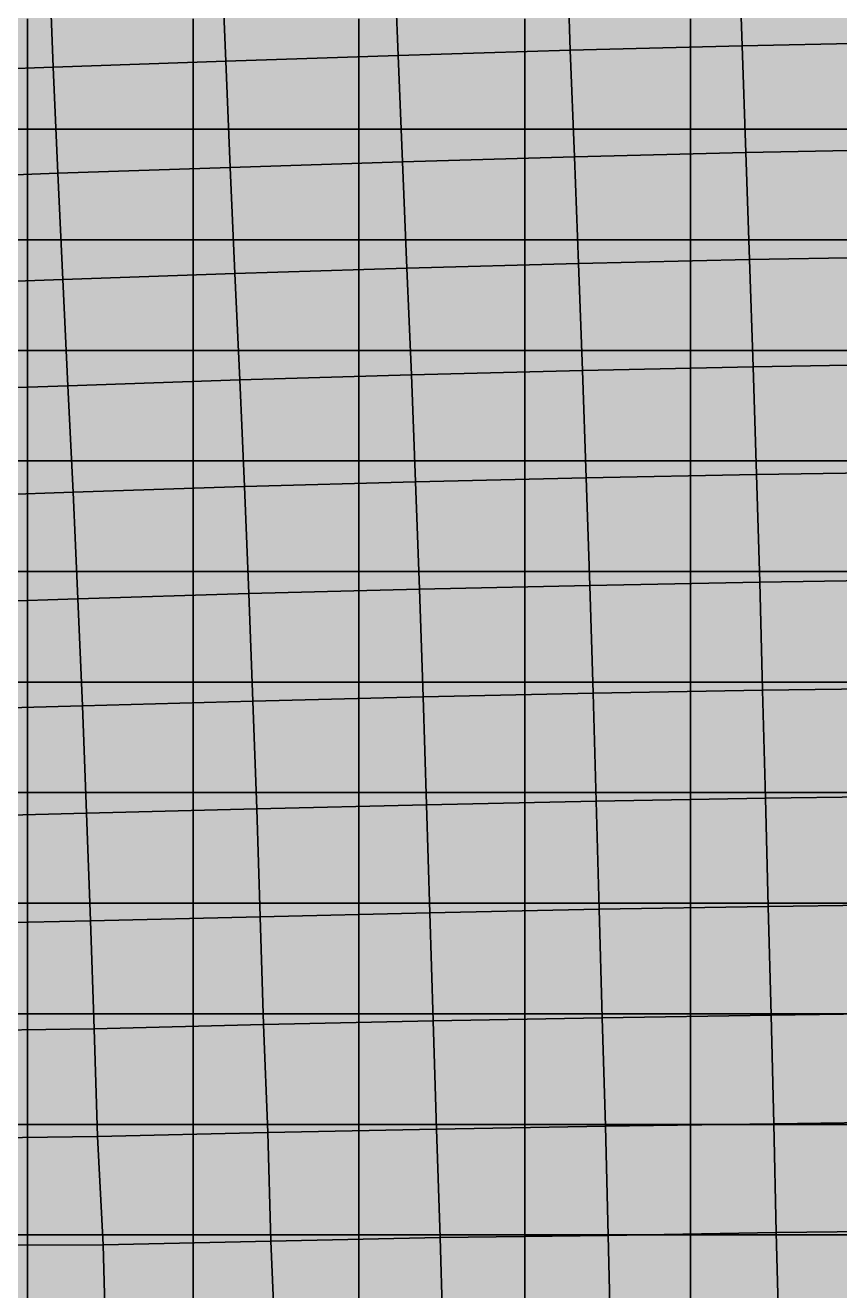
# Model space of a CAD drawing. Header units: inches. Extents: x -100 to 100, y -42 to 41.
# Drawn here: x 39.28 to 46.65, y -18.5 to -7.06 of the extents above; entities that cross this region are included whole.
import ezdxf

# ---------------------------------------------------------------- set-up
doc = ezdxf.new("R2010")
doc.units = ezdxf.units.IN
doc.header["$MEASUREMENT"] = 0
doc.layers.add('Mesh-埋立土(水中)', color=7, linetype='Continuous')
doc.layers.add('Undeformed Mesh-埋立土(水中)', color=7, linetype='Continuous')

msp = doc.modelspace()

# ---------------------------------------------------------------- linework, layer by layer
at = {"color": 7, "true_color": 0xffffff, "transparency": 33554687}
for points in [[(45.737, -6.2823), (44.178, -6.3239), (44.213, -7.285)], [(45.737, -6.2823), (44.213, -7.285), (45.768, -7.2444)], [(45.737, -6.2823), (47.3205, -7.2126), (47.294, -6.2475)], [(45.737, -6.2823), (45.768, -7.2444), (47.3205, -7.2126)], [(42.617, -6.3732), (41.056, -6.4263), (41.095, -7.3857)], [(42.617, -6.3732), (41.095, -7.3857), (42.655, -7.3328)], [(44.178, -6.3239), (42.617, -6.3732), (42.655, -7.3328)], [(44.178, -6.3239), (42.655, -7.3328), (44.213, -7.285)], [(39.494, -6.4802), (37.93, -6.5358), (37.972, -7.4935)], [(39.494, -6.4802), (37.972, -7.4935), (39.534, -7.4389)], [(41.056, -6.4263), (39.494, -6.4802), (39.534, -7.4389)], [(41.056, -6.4263), (39.534, -7.4389), (41.095, -7.3857)], [(44.213, -7.285), (42.655, -7.3328), (42.694, -8.2937)], [(44.213, -7.285), (42.694, -8.2937), (44.25, -8.2481)], [(45.768, -7.2444), (44.213, -7.285), (44.25, -8.2481)], [(45.768, -7.2444), (44.25, -8.2481), (45.8015, -8.2103)], [(45.768, -7.2444), (47.3494, -8.1801), (47.3205, -7.2126)], [(45.768, -7.2444), (45.8015, -8.2103), (47.3494, -8.1801)], [(41.095, -7.3857), (39.534, -7.4389), (39.575, -8.3984)], [(41.095, -7.3857), (39.575, -8.3984), (41.136, -8.3452)], [(42.655, -7.3328), (41.095, -7.3857), (41.136, -8.3452)], [(42.655, -7.3328), (41.136, -8.3452), (42.694, -8.2937)], [(39.534, -7.4389), (37.972, -7.4935), (38.015, -8.4527)], [(39.534, -7.4389), (38.015, -8.4527), (39.575, -8.3984)], [(45.8015, -8.2103), (44.25, -8.2481), (44.287, -9.2138)], [(45.8015, -8.2103), (44.287, -9.2138), (45.8352, -9.1785)], [(47.3494, -8.1801), (45.8015, -8.2103), (45.8352, -9.1785)], [(47.3494, -8.1801), (45.8352, -9.1785), (47.3789, -9.1506)], [(41.136, -8.3452), (39.575, -8.3984), (39.62, -9.3588)], [(41.136, -8.3452), (39.62, -9.3588), (41.178, -9.3056)], [(42.694, -8.2937), (41.136, -8.3452), (41.178, -9.3056)], [(42.694, -8.2937), (41.178, -9.3056), (42.735, -9.2561)], [(44.25, -8.2481), (42.694, -8.2937), (42.735, -9.2561)], [(44.25, -8.2481), (42.735, -9.2561), (44.287, -9.2138)], [(39.575, -8.3984), (38.015, -8.4527), (38.061, -9.413)], [(39.575, -8.3984), (38.061, -9.413), (39.62, -9.3588)], [(45.8352, -9.1785), (47.408, -10.1234), (47.3789, -9.1506)], [(42.735, -9.2561), (41.178, -9.3056), (41.223, -10.2675)], [(42.735, -9.2561), (41.223, -10.2675), (42.775, -10.2215)], [(44.287, -9.2138), (42.735, -9.2561), (42.775, -10.2215)], [(44.287, -9.2138), (42.775, -10.2215), (44.3232, -10.1816)], [(45.8352, -9.1785), (44.287, -9.2138), (44.3232, -10.1816)], [(45.8352, -9.1785), (44.3232, -10.1816), (45.8672, -10.1494)], [(45.8352, -9.1785), (45.8672, -10.1494), (47.408, -10.1234)], [(39.62, -9.3588), (38.061, -9.413), (38.108, -10.3739)], [(39.62, -9.3588), (38.108, -10.3739), (39.666, -10.3199)], [(41.178, -9.3056), (39.62, -9.3588), (39.666, -10.3199)], [(41.178, -9.3056), (39.666, -10.3199), (41.223, -10.2675)], [(44.3232, -10.1816), (42.775, -10.2215), (42.8134, -11.1893)], [(44.3232, -10.1816), (42.8134, -11.1893), (44.3571, -11.1525)], [(45.8672, -10.1494), (44.3232, -10.1816), (44.3571, -11.1525)], [(45.8672, -10.1494), (44.3571, -11.1525), (45.8977, -11.1221)], [(45.8672, -10.1494), (47.4359, -11.09805), (47.408, -10.1234)], [(45.8672, -10.1494), (45.8977, -11.1221), (47.4359, -11.09805)], [(39.666, -10.3199), (41.265, -11.2325), (41.223, -10.2675)], [(42.775, -10.2215), (41.223, -10.2675), (41.265, -11.2325)], [(42.775, -10.2215), (41.265, -11.2325), (42.8134, -11.1893)], [(39.666, -10.3199), (38.108, -10.3739), (38.155, -11.3348)], [(39.666, -10.3199), (38.155, -11.3348), (39.713, -11.2822)], [(39.666, -10.3199), (39.713, -11.2822), (41.265, -11.2325)], [(45.8977, -11.1221), (47.4621, -12.07418), (47.4359, -11.09805)], [(42.8134, -11.1893), (41.265, -11.2325), (41.3053, -12.2003)], [(42.8134, -11.1893), (41.3053, -12.2003), (42.8484, -12.1604)], [(44.3571, -11.1525), (42.8134, -11.1893), (42.8484, -12.1604)], [(44.3571, -11.1525), (42.8484, -12.1604), (44.3888, -12.1253)], [(45.8977, -11.1221), (44.3571, -11.1525), (44.3888, -12.1253)], [(45.8977, -11.1221), (44.3888, -12.1253), (45.9267, -12.09697)], [(45.8977, -11.1221), (45.9267, -12.09697), (47.4621, -12.07418)], [(39.713, -11.2822), (38.155, -11.3348), (38.204, -12.2965)], [(39.713, -11.2822), (38.204, -12.2965), (39.756, -12.2471)], [(39.713, -11.2822), (41.3053, -12.2003), (41.265, -11.2325)], [(39.713, -11.2822), (39.756, -12.2471), (41.3053, -12.2003)], [(44.3888, -12.1253), (42.8484, -12.1604), (42.8814, -13.1334)], [(44.3888, -12.1253), (42.8814, -13.1334), (44.4187, -13.1005)], [(45.9267, -12.09697), (44.3888, -12.1253), (44.4187, -13.1005)], [(45.9267, -12.09697), (44.4187, -13.1005), (45.9535, -13.07334)], [(45.9267, -12.09697), (47.4874, -13.05163), (47.4621, -12.07418)], [(45.9267, -12.09697), (45.9535, -13.07334), (47.4874, -13.05163)], [(39.756, -12.2471), (41.3414, -13.1719), (41.3053, -12.2003)], [(41.3053, -12.2003), (42.8814, -13.1334), (42.8484, -12.1604)], [(41.3053, -12.2003), (41.3414, -13.1719), (42.8814, -13.1334)], [(39.756, -12.2471), (38.204, -12.2965), (38.248, -13.2606)], [(39.756, -12.2471), (38.248, -13.2606), (39.798, -13.2142)], [(39.756, -12.2471), (39.798, -13.2142), (41.3414, -13.1719)], [(41.3414, -13.1719), (42.9122, -14.109), (42.8814, -13.1334)], [(44.4187, -13.1005), (42.8814, -13.1334), (42.9122, -14.109)], [(44.4187, -13.1005), (42.9122, -14.109), (44.4464, -14.07718)], [(45.9535, -13.07334), (44.4187, -13.1005), (44.4464, -14.07718)], [(45.9535, -13.07334), (44.4464, -14.07718), (45.9801, -14.05099)], [(45.9535, -13.07334), (47.5107, -14.03096), (47.4874, -13.05163)], [(45.9535, -13.07334), (45.9801, -14.05099), (47.5107, -14.03096)], [(39.798, -13.2142), (38.248, -13.2606), (38.29, -14.2246)], [(39.798, -13.2142), (38.29, -14.2246), (39.8358, -14.1858)], [(39.798, -13.2142), (41.3755, -14.1451), (41.3414, -13.1719)], [(39.798, -13.2142), (39.8358, -14.1858), (41.3755, -14.1451)], [(41.3414, -13.1719), (41.3755, -14.1451), (42.9122, -14.109)], [(45.9801, -14.05099), (44.4464, -14.07718), (44.4752, -15.05492)], [(45.9801, -14.05099), (44.4752, -15.05492), (46.0047, -15.0311)], [(47.5107, -14.03096), (45.9801, -14.05099), (46.0047, -15.0311)], [(47.5107, -14.03096), (46.0047, -15.0311), (47.5341, -15.01082)], [(39.8358, -14.1858), (38.29, -14.2246), (38.3267, -15.1923)], [(39.8358, -14.1858), (38.3267, -15.1923), (39.8708, -15.158)], [(41.3755, -14.1451), (39.8358, -14.1858), (39.8708, -15.158)], [(41.3755, -14.1451), (39.8708, -15.158), (41.4077, -15.1218)], [(42.9122, -14.109), (41.3755, -14.1451), (41.4077, -15.1218)], [(42.9122, -14.109), (41.4077, -15.1218), (42.9409, -15.0857)], [(44.4464, -14.07718), (42.9122, -14.109), (42.9409, -15.0857)], [(44.4464, -14.07718), (42.9409, -15.0857), (44.4752, -15.05492)], [(41.4077, -15.1218), (42.9733, -16.06315), (42.9409, -15.0857)], [(44.4752, -15.05492), (42.9409, -15.0857), (42.9733, -16.06315)], [(44.4752, -15.05492), (42.9733, -16.06315), (44.5014, -16.03586)], [(46.0047, -15.0311), (44.4752, -15.05492), (44.5014, -16.03586)], [(46.0047, -15.0311), (44.5014, -16.03586), (46.0302, -16.01129)], [(46.0047, -15.0311), (47.5561, -15.993721), (47.5341, -15.01082)], [(46.0047, -15.0311), (46.0302, -16.01129), (47.5561, -15.993721)], [(39.8708, -15.158), (38.3267, -15.1923), (38.3628, -16.1585)], [(39.8708, -15.158), (38.3628, -16.1585), (39.904, -16.1349)], [(39.8708, -15.158), (41.4372, -16.09819), (41.4077, -15.1218)], [(39.8708, -15.158), (39.904, -16.1349), (41.4372, -16.09819)], [(41.4077, -15.1218), (41.4372, -16.09819), (42.9733, -16.06315)], [(44.5303, -17.01571), (46.0302, -16.01129), (44.5014, -16.03586)], [(44.5303, -17.01571), (46.0541, -16.996349), (46.0302, -16.01129)], [(46.0302, -16.01129), (47.5778, -16.97559), (47.5561, -15.993721)], [(46.0302, -16.01129), (46.0541, -16.996349), (47.5778, -16.97559)], [(38.3982, -17.1311), (39.904, -16.1349), (38.3628, -16.1585)], [(38.3982, -17.1311), (39.9353, -17.11), (39.904, -16.1349)], [(39.9353, -17.11), (41.4372, -16.09819), (39.904, -16.1349)], [(39.9353, -17.11), (41.4747, -17.07466), (41.4372, -16.09819)], [(41.4372, -16.09819), (43.0011, -17.04505), (42.9733, -16.06315)], [(41.4372, -16.09819), (41.4747, -17.07466), (43.0011, -17.04505)], [(43.0011, -17.04505), (44.5014, -16.03586), (42.9733, -16.06315)], [(43.0011, -17.04505), (44.5303, -17.01571), (44.5014, -16.03586)], [(41.4747, -17.07466), (43.0349, -18.0232), (43.0011, -17.04505)], [(43.0349, -18.0232), (44.5303, -17.01571), (43.0011, -17.04505)], [(43.0349, -18.0232), (44.5563, -18.003839), (44.5303, -17.01571)], [(44.5563, -18.003839), (46.0541, -16.996349), (44.5303, -17.01571)], [(44.5563, -18.003839), (46.0771, -17.97842), (46.0541, -16.996349)], [(46.0541, -16.996349), (47.5993, -17.96295), (47.5778, -16.97559)], [(46.0541, -16.996349), (46.0771, -17.97842), (47.5993, -17.96295)], [(38.4355, -18.09456), (39.9353, -17.11), (38.3982, -17.1311)], [(38.4355, -18.09456), (39.985, -18.08878), (39.9353, -17.11)], [(39.985, -18.08878), (41.4747, -17.07466), (39.9353, -17.11)], [(39.985, -18.08878), (41.503, -18.05762), (41.4747, -17.07466)], [(41.4747, -17.07466), (41.503, -18.05762), (43.0349, -18.0232)], [(46.0771, -17.97842), (47.6166, -18.94923), (47.5993, -17.96295)], [(40.0119, -19.0835), (41.503, -18.05762), (39.985, -18.08878)], [(40.0119, -19.0835), (41.5445, -19.02919), (41.503, -18.05762)], [(41.503, -18.05762), (43.0624, -19.01838), (43.0349, -18.0232)], [(41.503, -18.05762), (41.5445, -19.02919), (43.0624, -19.01838)], [(43.0624, -19.01838), (44.5563, -18.003839), (43.0349, -18.0232)], [(43.0624, -19.01838), (44.5783, -18.98385), (44.5563, -18.003839)], [(44.5783, -18.98385), (46.0771, -17.97842), (44.5563, -18.003839)], [(44.5783, -18.98385), (46.1028, -18.96815), (46.0771, -17.97842)], [(46.0771, -17.97842), (46.1028, -18.96815), (47.6166, -18.94923)], [(38.5135, -19.06787), (39.985, -18.08878), (38.4355, -18.09456)], [(38.5135, -19.06787), (40.0119, -19.0835), (39.985, -18.08878)]]:
    msp.add_solid(points, dxfattribs=at)
at = {"layer": 'Mesh-埋立土(水中)', "color": 18, "true_color": 0x000000, "transparency": 33554559}
for p, q in [((45.768, -7.2444), (45.737, -6.2823)), ((45.737, -6.2823), (45.768, -7.2444)), ((42.655, -7.3328), (42.617, -6.3732)), ((42.617, -6.3732), (42.655, -7.3328)), ((44.213, -7.285), (44.178, -6.3239)), ((44.178, -6.3239), (44.213, -7.285)), ((39.534, -7.4389), (39.494, -6.4802)), ((39.494, -6.4802), (39.534, -7.4389)), ((41.095, -7.3857), (41.056, -6.4263)), ((41.056, -6.4263), (41.095, -7.3857)), ((44.213, -7.285), (42.655, -7.3328)), ((42.655, -7.3328), (44.213, -7.285)), ((45.768, -7.2444), (44.213, -7.285)), ((44.213, -7.285), (45.768, -7.2444)), ((44.25, -8.2481), (44.213, -7.285)), ((44.213, -7.285), (44.25, -8.2481)), ((47.3205, -7.2126), (45.768, -7.2444)), ((45.768, -7.2444), (47.3205, -7.2126)), ((45.8015, -8.2103), (45.768, -7.2444)), ((45.768, -7.2444), (45.8015, -8.2103)), ((41.095, -7.3857), (39.534, -7.4389)), ((39.534, -7.4389), (41.095, -7.3857)), ((41.095, -7.3857), (42.655, -7.3328)), ((42.655, -7.3328), (41.095, -7.3857)), ((41.136, -8.3452), (41.095, -7.3857)), ((41.095, -7.3857), (41.136, -8.3452)), ((42.694, -8.2937), (42.655, -7.3328)), ((42.655, -7.3328), (42.694, -8.2937)), ((39.534, -7.4389), (37.972, -7.4935)), ((37.972, -7.4935), (39.534, -7.4389)), ((39.575, -8.3984), (39.534, -7.4389)), ((39.534, -7.4389), (39.575, -8.3984)), ((45.8015, -8.2103), (44.25, -8.2481)), ((44.25, -8.2481), (45.8015, -8.2103)), ((47.3494, -8.1801), (45.8015, -8.2103)), ((45.8015, -8.2103), (47.3494, -8.1801)), ((45.8352, -9.1785), (45.8015, -8.2103)), ((45.8015, -8.2103), (45.8352, -9.1785)), ((41.136, -8.3452), (39.575, -8.3984)), ((39.575, -8.3984), (41.136, -8.3452)), ((42.694, -8.2937), (41.136, -8.3452)), ((41.136, -8.3452), (42.694, -8.2937)), ((41.178, -9.3056), (41.136, -8.3452)), ((41.136, -8.3452), (41.178, -9.3056)), ((44.25, -8.2481), (42.694, -8.2937)), ((42.694, -8.2937), (44.25, -8.2481)), ((42.735, -9.2561), (42.694, -8.2937)), ((42.694, -8.2937), (42.735, -9.2561)), ((44.287, -9.2138), (44.25, -8.2481)), ((44.25, -8.2481), (44.287, -9.2138)), ((39.575, -8.3984), (38.015, -8.4527)), ((38.015, -8.4527), (39.575, -8.3984)), ((39.62, -9.3588), (39.575, -8.3984)), ((39.575, -8.3984), (39.62, -9.3588)), ((47.3789, -9.1506), (45.8352, -9.1785)), ((45.8352, -9.1785), (47.3789, -9.1506)), ((42.735, -9.2561), (41.178, -9.3056)), ((41.178, -9.3056), (42.735, -9.2561)), ((44.287, -9.2138), (42.735, -9.2561)), ((42.735, -9.2561), (44.287, -9.2138)), ((42.775, -10.2215), (42.735, -9.2561)), ((42.735, -9.2561), (42.775, -10.2215)), ((45.8352, -9.1785), (44.287, -9.2138)), ((44.287, -9.2138), (45.8352, -9.1785)), ((44.3232, -10.1816), (44.287, -9.2138)), ((44.287, -9.2138), (44.3232, -10.1816)), ((45.8672, -10.1494), (45.8352, -9.1785)), ((45.8352, -9.1785), (45.8672, -10.1494)), ((39.62, -9.3588), (38.061, -9.413)), ((38.061, -9.413), (39.62, -9.3588)), ((41.178, -9.3056), (39.62, -9.3588)), ((39.62, -9.3588), (41.178, -9.3056)), ((39.666, -10.3199), (39.62, -9.3588)), ((39.62, -9.3588), (39.666, -10.3199)), ((41.223, -10.2675), (41.178, -9.3056)), ((41.178, -9.3056), (41.223, -10.2675)), ((44.3232, -10.1816), (42.775, -10.2215)), ((42.775, -10.2215), (44.3232, -10.1816)), ((45.8672, -10.1494), (44.3232, -10.1816)), ((44.3232, -10.1816), (45.8672, -10.1494)), ((44.3571, -11.1525), (44.3232, -10.1816)), ((44.3232, -10.1816), (44.3571, -11.1525)), ((47.408, -10.1234), (45.8672, -10.1494)), ((45.8672, -10.1494), (47.408, -10.1234)), ((45.8977, -11.1221), (45.8672, -10.1494)), ((45.8672, -10.1494), (45.8977, -11.1221)), ((41.223, -10.2675), (39.666, -10.3199)), ((39.666, -10.3199), (41.223, -10.2675)), ((42.775, -10.2215), (41.223, -10.2675)), ((41.223, -10.2675), (42.775, -10.2215)), ((41.265, -11.2325), (41.223, -10.2675)), ((41.223, -10.2675), (41.265, -11.2325)), ((42.8134, -11.1893), (42.775, -10.2215)), ((42.775, -10.2215), (42.8134, -11.1893)), ((39.666, -10.3199), (38.108, -10.3739)), ((38.108, -10.3739), (39.666, -10.3199)), ((39.713, -11.2822), (39.666, -10.3199)), ((39.666, -10.3199), (39.713, -11.2822)), ((47.4359, -11.09805), (45.8977, -11.1221)), ((45.8977, -11.1221), (47.4359, -11.09805)), ((42.8134, -11.1893), (41.265, -11.2325)), ((41.265, -11.2325), (42.8134, -11.1893)), ((42.8134, -11.1893), (44.3571, -11.1525)), ((44.3571, -11.1525), (42.8134, -11.1893)), ((42.8484, -12.1604), (42.8134, -11.1893)), ((42.8134, -11.1893), (42.8484, -12.1604)), ((45.8977, -11.1221), (44.3571, -11.1525)), ((44.3571, -11.1525), (45.8977, -11.1221)), ((44.3888, -12.1253), (44.3571, -11.1525)), ((44.3571, -11.1525), (44.3888, -12.1253)), ((45.9267, -12.09697), (45.8977, -11.1221)), ((45.8977, -11.1221), (45.9267, -12.09697)), ((39.713, -11.2822), (38.155, -11.3348)), ((38.155, -11.3348), (39.713, -11.2822)), ((41.265, -11.2325), (39.713, -11.2822)), ((39.713, -11.2822), (41.265, -11.2325)), ((39.756, -12.2471), (39.713, -11.2822)), ((39.713, -11.2822), (39.756, -12.2471)), ((41.3053, -12.2003), (41.265, -11.2325)), ((41.265, -11.2325), (41.3053, -12.2003)), ((44.3888, -12.1253), (42.8484, -12.1604)), ((42.8484, -12.1604), (44.3888, -12.1253)), ((45.9267, -12.09697), (44.3888, -12.1253)), ((44.3888, -12.1253), (45.9267, -12.09697)), ((44.4187, -13.1005), (44.3888, -12.1253)), ((44.3888, -12.1253), (44.4187, -13.1005)), ((47.4621, -12.07418), (45.9267, -12.09697)), ((45.9267, -12.09697), (47.4621, -12.07418)), ((45.9535, -13.07334), (45.9267, -12.09697)), ((45.9267, -12.09697), (45.9535, -13.07334)), ((41.3053, -12.2003), (39.756, -12.2471)), ((39.756, -12.2471), (41.3053, -12.2003)), ((42.8484, -12.1604), (41.3053, -12.2003)), ((41.3053, -12.2003), (42.8484, -12.1604)), ((41.3414, -13.1719), (41.3053, -12.2003)), ((41.3053, -12.2003), (41.3414, -13.1719)), ((42.8814, -13.1334), (42.8484, -12.1604)), ((42.8484, -12.1604), (42.8814, -13.1334)), ((39.756, -12.2471), (38.204, -12.2965)), ((38.204, -12.2965), (39.756, -12.2471)), ((39.798, -13.2142), (39.756, -12.2471)), ((39.756, -12.2471), (39.798, -13.2142)), ((42.8814, -13.1334), (41.3414, -13.1719)), ((41.3414, -13.1719), (42.8814, -13.1334)), ((44.4187, -13.1005), (42.8814, -13.1334)), ((42.8814, -13.1334), (44.4187, -13.1005)), ((42.9122, -14.109), (42.8814, -13.1334)), ((42.8814, -13.1334), (42.9122, -14.109)), ((45.9535, -13.07334), (44.4187, -13.1005)), ((44.4187, -13.1005), (45.9535, -13.07334)), ((44.4464, -14.07718), (44.4187, -13.1005)), ((44.4187, -13.1005), (44.4464, -14.07718)), ((47.4874, -13.05163), (45.9535, -13.07334)), ((45.9535, -13.07334), (47.4874, -13.05163)), ((45.9801, -14.05099), (45.9535, -13.07334)), ((45.9535, -13.07334), (45.9801, -14.05099)), ((39.798, -13.2142), (38.248, -13.2606)), ((38.248, -13.2606), (39.798, -13.2142)), ((41.3414, -13.1719), (39.798, -13.2142)), ((39.798, -13.2142), (41.3414, -13.1719)), ((39.8358, -14.1858), (39.798, -13.2142)), ((39.798, -13.2142), (39.8358, -14.1858)), ((41.3755, -14.1451), (41.3414, -13.1719)), ((41.3414, -13.1719), (41.3755, -14.1451)), ((45.9801, -14.05099), (44.4464, -14.07718)), ((44.4464, -14.07718), (45.9801, -14.05099)), ((47.5107, -14.03096), (45.9801, -14.05099)), ((45.9801, -14.05099), (47.5107, -14.03096)), ((46.0047, -15.0311), (45.9801, -14.05099)), ((45.9801, -14.05099), (46.0047, -15.0311)), ((39.8358, -14.1858), (38.29, -14.2246)), ((38.29, -14.2246), (39.8358, -14.1858)), ((41.3755, -14.1451), (39.8358, -14.1858)), ((39.8358, -14.1858), (41.3755, -14.1451)), ((39.8708, -15.158), (39.8358, -14.1858)), ((39.8358, -14.1858), (39.8708, -15.158)), ((42.9122, -14.109), (41.3755, -14.1451)), ((41.3755, -14.1451), (42.9122, -14.109)), ((41.4077, -15.1218), (41.3755, -14.1451)), ((41.3755, -14.1451), (41.4077, -15.1218)), ((44.4464, -14.07718), (42.9122, -14.109)), ((42.9122, -14.109), (44.4464, -14.07718)), ((42.9409, -15.0857), (42.9122, -14.109)), ((42.9122, -14.109), (42.9409, -15.0857)), ((44.4752, -15.05492), (44.4464, -14.07718)), ((44.4464, -14.07718), (44.4752, -15.05492)), ((42.9409, -15.0857), (41.4077, -15.1218)), ((41.4077, -15.1218), (42.9409, -15.0857)), ((44.4752, -15.05492), (42.9409, -15.0857)), ((42.9409, -15.0857), (44.4752, -15.05492)), ((42.9733, -16.06315), (42.9409, -15.0857)), ((42.9409, -15.0857), (42.9733, -16.06315)), ((44.4752, -15.05492), (46.0047, -15.0311)), ((46.0047, -15.0311), (44.4752, -15.05492)), ((44.5014, -16.03586), (44.4752, -15.05492)), ((44.4752, -15.05492), (44.5014, -16.03586)), ((47.5341, -15.01082), (46.0047, -15.0311)), ((46.0047, -15.0311), (47.5341, -15.01082)), ((46.0302, -16.01129), (46.0047, -15.0311)), ((46.0047, -15.0311), (46.0302, -16.01129)), ((38.3267, -15.1923), (39.8708, -15.158)), ((39.8708, -15.158), (38.3267, -15.1923)), ((41.4077, -15.1218), (39.8708, -15.158)), ((39.8708, -15.158), (41.4077, -15.1218)), ((39.904, -16.1349), (39.8708, -15.158)), ((39.8708, -15.158), (39.904, -16.1349)), ((41.4372, -16.09819), (41.4077, -15.1218)), ((41.4077, -15.1218), (41.4372, -16.09819)), ((46.0302, -16.01129), (44.5014, -16.03586)), ((44.5014, -16.03586), (46.0302, -16.01129)), ((47.5561, -15.993721), (46.0302, -16.01129)), ((46.0302, -16.01129), (47.5561, -15.993721)), ((46.0541, -16.996349), (46.0302, -16.01129)), ((46.0302, -16.01129), (46.0541, -16.996349)), ((39.904, -16.1349), (38.3628, -16.1585)), ((38.3628, -16.1585), (39.904, -16.1349)), ((41.4372, -16.09819), (39.904, -16.1349)), ((39.904, -16.1349), (41.4372, -16.09819)), ((39.9353, -17.11), (39.904, -16.1349)), ((39.904, -16.1349), (39.9353, -17.11)), ((42.9733, -16.06315), (41.4372, -16.09819)), ((41.4372, -16.09819), (42.9733, -16.06315)), ((41.4747, -17.07466), (41.4372, -16.09819)), ((41.4372, -16.09819), (41.4747, -17.07466)), ((44.5014, -16.03586), (42.9733, -16.06315)), ((42.9733, -16.06315), (44.5014, -16.03586)), ((43.0011, -17.04505), (42.9733, -16.06315)), ((42.9733, -16.06315), (43.0011, -17.04505)), ((44.5303, -17.01571), (44.5014, -16.03586)), ((44.5014, -16.03586), (44.5303, -17.01571)), ((43.0011, -17.04505), (41.4747, -17.07466)), ((41.4747, -17.07466), (43.0011, -17.04505)), ((44.5303, -17.01571), (43.0011, -17.04505)), ((43.0011, -17.04505), (44.5303, -17.01571)), ((43.0349, -18.0232), (43.0011, -17.04505)), ((43.0011, -17.04505), (43.0349, -18.0232)), ((46.0541, -16.996349), (44.5303, -17.01571)), ((44.5303, -17.01571), (46.0541, -16.996349)), ((44.5563, -18.003839), (44.5303, -17.01571)), ((44.5303, -17.01571), (44.5563, -18.003839)), ((47.5778, -16.97559), (46.0541, -16.996349)), ((46.0541, -16.996349), (47.5778, -16.97559)), ((46.0771, -17.97842), (46.0541, -16.996349)), ((46.0541, -16.996349), (46.0771, -17.97842)), ((39.9353, -17.11), (38.3982, -17.1311)), ((38.3982, -17.1311), (39.9353, -17.11)), ((41.4747, -17.07466), (39.9353, -17.11)), ((39.9353, -17.11), (41.4747, -17.07466)), ((39.985, -18.08878), (39.9353, -17.11)), ((39.9353, -17.11), (39.985, -18.08878)), ((41.503, -18.05762), (41.4747, -17.07466)), ((41.4747, -17.07466), (41.503, -18.05762)), ((47.5993, -17.96295), (46.0771, -17.97842)), ((46.0771, -17.97842), (47.5993, -17.96295)), ((41.503, -18.05762), (39.985, -18.08878)), ((39.985, -18.08878), (41.503, -18.05762)), ((43.0349, -18.0232), (41.503, -18.05762)), ((41.503, -18.05762), (43.0349, -18.0232)), ((41.5445, -19.02919), (41.503, -18.05762)), ((41.503, -18.05762), (41.5445, -19.02919)), ((44.5563, -18.003839), (43.0349, -18.0232)), ((43.0349, -18.0232), (44.5563, -18.003839)), ((43.0624, -19.01838), (43.0349, -18.0232)), ((43.0349, -18.0232), (43.0624, -19.01838)), ((46.0771, -17.97842), (44.5563, -18.003839)), ((44.5563, -18.003839), (46.0771, -17.97842)), ((44.5783, -18.98385), (44.5563, -18.003839)), ((44.5563, -18.003839), (44.5783, -18.98385)), ((46.1028, -18.96815), (46.0771, -17.97842)), ((46.0771, -17.97842), (46.1028, -18.96815)), ((39.985, -18.08878), (38.4355, -18.09456)), ((38.4355, -18.09456), (39.985, -18.08878)), ((40.0119, -19.0835), (39.985, -18.08878)), ((39.985, -18.08878), (40.0119, -19.0835))]:
    msp.add_line(p, q, dxfattribs=at)
at = {"layer": 'Undeformed Mesh-埋立土(水中)', "color": 1, "true_color": 0xff0000, "transparency": 33554687}
for p, q in [((39.3, -8), (39.3, -7)), ((39.3, -7), (39.3, -8)), ((40.8, -8), (40.8, -7)), ((40.8, -7), (40.8, -8)), ((42.3, -8), (42.3, -7)), ((42.3, -7), (42.3, -8)), ((43.8, -8), (43.8, -7)), ((43.8, -7), (43.8, -8)), ((45.3, -8), (45.3, -7)), ((45.3, -7), (45.3, -8)), ((39.3, -8), (37.5, -8)), ((37.5, -8), (39.3, -8)), ((39.3, -9), (39.3, -8)), ((40.8, -8), (39.3, -8)), ((39.3, -8), (39.3, -9)), ((39.3, -8), (40.8, -8)), ((40.8, -9), (40.8, -8)), ((42.3, -8), (40.8, -8)), ((40.8, -8), (40.8, -9)), ((40.8, -8), (42.3, -8)), ((42.3, -9), (42.3, -8)), ((43.8, -8), (42.3, -8)), ((42.3, -8), (42.3, -9)), ((42.3, -8), (43.8, -8)), ((43.8, -9), (43.8, -8)), ((45.3, -8), (43.8, -8)), ((43.8, -8), (43.8, -9)), ((43.8, -8), (45.3, -8)), ((45.3, -9), (45.3, -8)), ((46.8, -8), (45.3, -8)), ((45.3, -8), (45.3, -9)), ((45.3, -8), (46.8, -8)), ((39.3, -9), (37.5, -9)), ((37.5, -9), (39.3, -9)), ((39.3, -10), (39.3, -9)), ((40.8, -9), (39.3, -9)), ((39.3, -9), (39.3, -10)), ((39.3, -9), (40.8, -9)), ((40.8, -10), (40.8, -9)), ((42.3, -9), (40.8, -9)), ((40.8, -9), (40.8, -10)), ((40.8, -9), (42.3, -9)), ((42.3, -10), (42.3, -9)), ((43.8, -9), (42.3, -9)), ((42.3, -9), (42.3, -10)), ((42.3, -9), (43.8, -9)), ((43.8, -10), (43.8, -9)), ((45.3, -9), (43.8, -9)), ((43.8, -9), (43.8, -10)), ((43.8, -9), (45.3, -9)), ((45.3, -10), (45.3, -9)), ((46.8, -9), (45.3, -9)), ((45.3, -9), (45.3, -10)), ((45.3, -9), (46.8, -9)), ((39.3, -10), (37.5, -10)), ((37.5, -10), (39.3, -10)), ((39.3, -11), (39.3, -10)), ((40.8, -10), (39.3, -10)), ((39.3, -10), (39.3, -11)), ((39.3, -10), (40.8, -10)), ((40.8, -11), (40.8, -10)), ((40.8, -10), (40.8, -11)), ((42.3, -10), (40.8, -10)), ((40.8, -10), (42.3, -10)), ((42.3, -11), (42.3, -10)), ((43.8, -10), (42.3, -10)), ((42.3, -10), (42.3, -11)), ((42.3, -10), (43.8, -10)), ((43.8, -11), (43.8, -10)), ((45.3, -10), (43.8, -10)), ((43.8, -10), (43.8, -11)), ((43.8, -10), (45.3, -10)), ((45.3, -11), (45.3, -10)), ((46.8, -10), (45.3, -10)), ((45.3, -10), (45.3, -11)), ((45.3, -10), (46.8, -10)), ((37.5, -11), (39.3, -11)), ((39.3, -11), (37.5, -11)), ((39.3, -12), (39.3, -11)), ((40.8, -11), (39.3, -11)), ((39.3, -11), (39.3, -12)), ((39.3, -11), (40.8, -11)), ((40.8, -12), (40.8, -11)), ((40.8, -11), (40.8, -12)), ((42.3, -11), (40.8, -11)), ((40.8, -11), (42.3, -11)), ((42.3, -12), (42.3, -11)), ((43.8, -11), (42.3, -11)), ((42.3, -11), (42.3, -12)), ((42.3, -11), (43.8, -11)), ((43.8, -12), (43.8, -11)), ((43.8, -11), (45.3, -11)), ((45.3, -11), (43.8, -11)), ((43.8, -11), (43.8, -12)), ((45.3, -12), (45.3, -11)), ((46.8, -11), (45.3, -11)), ((45.3, -11), (45.3, -12)), ((45.3, -11), (46.8, -11)), ((39.3, -12), (37.5, -12)), ((37.5, -12), (39.3, -12)), ((39.3, -13), (39.3, -12)), ((40.8, -12), (39.3, -12)), ((39.3, -12), (39.3, -13)), ((39.3, -12), (40.8, -12)), ((40.8, -13), (40.8, -12)), ((40.8, -12), (40.8, -13)), ((42.3, -12), (40.8, -12)), ((40.8, -12), (42.3, -12)), ((42.3, -13), (42.3, -12)), ((42.3, -12), (42.3, -13)), ((43.8, -12), (42.3, -12)), ((42.3, -12), (43.8, -12)), ((43.8, -13), (43.8, -12)), ((45.3, -12), (43.8, -12)), ((43.8, -12), (43.8, -13)), ((43.8, -12), (45.3, -12)), ((45.3, -13), (45.3, -12)), ((46.8, -12), (45.3, -12)), ((45.3, -12), (45.3, -13)), ((45.3, -12), (46.8, -12)), ((39.3, -13), (37.5, -13)), ((37.5, -13), (39.3, -13)), ((39.3, -14), (39.3, -13)), ((40.8, -13), (39.3, -13)), ((39.3, -13), (39.3, -14)), ((39.3, -13), (40.8, -13)), ((40.8, -14), (40.8, -13)), ((40.8, -13), (40.8, -14)), ((42.3, -13), (40.8, -13)), ((40.8, -13), (42.3, -13)), ((42.3, -14), (42.3, -13)), ((42.3, -13), (42.3, -14)), ((43.8, -13), (42.3, -13)), ((42.3, -13), (43.8, -13)), ((43.8, -14), (43.8, -13)), ((45.3, -13), (43.8, -13)), ((43.8, -13), (43.8, -14)), ((43.8, -13), (45.3, -13)), ((45.3, -14), (45.3, -13)), ((46.8, -13), (45.3, -13)), ((45.3, -13), (45.3, -14)), ((45.3, -13), (46.8, -13)), ((39.3, -14), (37.5, -14)), ((37.5, -14), (39.3, -14)), ((39.3, -15), (39.3, -14)), ((40.8, -14), (39.3, -14)), ((39.3, -14), (39.3, -15)), ((39.3, -14), (40.8, -14)), ((40.8, -15), (40.8, -14)), ((42.3, -14), (40.8, -14)), ((40.8, -14), (40.8, -15)), ((40.8, -14), (42.3, -14)), ((42.3, -15), (42.3, -14)), ((43.8, -14), (42.3, -14)), ((42.3, -14), (42.3, -15)), ((42.3, -14), (43.8, -14)), ((43.8, -15), (43.8, -14)), ((45.3, -14), (43.8, -14)), ((43.8, -14), (43.8, -15)), ((43.8, -14), (45.3, -14)), ((45.3, -15), (45.3, -14)), ((46.8, -14), (45.3, -14)), ((45.3, -14), (45.3, -15)), ((45.3, -14), (46.8, -14)), ((39.3, -15), (37.5, -15)), ((37.5, -15), (39.3, -15)), ((39.3, -16), (39.3, -15)), ((39.3, -15), (40.8, -15)), ((40.8, -15), (39.3, -15)), ((39.3, -15), (39.3, -16)), ((40.8, -16), (40.8, -15)), ((40.8, -15), (40.8, -16)), ((42.3, -15), (40.8, -15)), ((40.8, -15), (42.3, -15)), ((42.3, -16), (42.3, -15)), ((42.3, -15), (42.3, -16)), ((43.8, -15), (42.3, -15)), ((42.3, -15), (43.8, -15)), ((43.8, -16), (43.8, -15)), ((45.3, -15), (43.8, -15)), ((43.8, -15), (43.8, -16)), ((43.8, -15), (45.3, -15)), ((45.3, -16), (45.3, -15)), ((45.3, -15), (46.8, -15)), ((46.8, -15), (45.3, -15)), ((45.3, -15), (45.3, -16)), ((39.3, -16), (37.5, -16)), ((37.5, -16), (39.3, -16)), ((39.3, -17), (39.3, -16)), ((40.8, -16), (39.3, -16)), ((39.3, -16), (39.3, -17)), ((39.3, -16), (40.8, -16)), ((40.8, -17), (40.8, -16)), ((42.3, -16), (40.8, -16)), ((40.8, -16), (40.8, -17)), ((40.8, -16), (42.3, -16)), ((42.3, -17), (42.3, -16)), ((42.3, -16), (42.3, -17)), ((43.8, -16), (42.3, -16)), ((42.3, -16), (43.8, -16)), ((43.8, -17), (43.8, -16)), ((45.3, -16), (43.8, -16)), ((43.8, -16), (43.8, -17)), ((43.8, -16), (45.3, -16)), ((45.3, -17), (45.3, -16)), ((46.8, -16), (45.3, -16)), ((45.3, -16), (45.3, -17)), ((45.3, -16), (46.8, -16)), ((39.3, -17), (37.5, -17)), ((37.5, -17), (39.3, -17)), ((39.3, -18), (39.3, -17)), ((40.8, -17), (39.3, -17)), ((39.3, -17), (39.3, -18)), ((39.3, -17), (40.8, -17)), ((40.8, -18), (40.8, -17)), ((42.3, -17), (40.8, -17)), ((40.8, -17), (40.8, -18)), ((40.8, -17), (42.3, -17)), ((42.3, -18), (42.3, -17)), ((42.3, -17), (42.3, -18)), ((43.8, -17), (42.3, -17)), ((42.3, -17), (43.8, -17)), ((43.8, -18), (43.8, -17)), ((45.3, -17), (43.8, -17)), ((43.8, -17), (43.8, -18)), ((43.8, -17), (45.3, -17)), ((45.3, -18), (45.3, -17)), ((46.8, -17), (45.3, -17)), ((45.3, -17), (45.3, -18)), ((45.3, -17), (46.8, -17)), ((39.3, -18), (37.5, -18)), ((37.5, -18), (39.3, -18)), ((39.3, -19), (39.3, -18)), ((40.8, -18), (39.3, -18)), ((39.3, -18), (39.3, -19)), ((39.3, -18), (40.8, -18)), ((40.8, -19), (40.8, -18)), ((42.3, -18), (40.8, -18)), ((40.8, -18), (40.8, -19)), ((40.8, -18), (42.3, -18)), ((42.3, -19), (42.3, -18)), ((42.3, -18), (42.3, -19)), ((43.8, -18), (42.3, -18)), ((42.3, -18), (43.8, -18)), ((43.8, -19), (43.8, -18)), ((45.3, -18), (43.8, -18)), ((43.8, -18), (43.8, -19)), ((43.8, -18), (45.3, -18)), ((45.3, -19), (45.3, -18)), ((46.8, -18), (45.3, -18)), ((45.3, -18), (45.3, -19)), ((45.3, -18), (46.8, -18))]:
    msp.add_line(p, q, dxfattribs=at)

doc.saveas('drawing.dxf')
